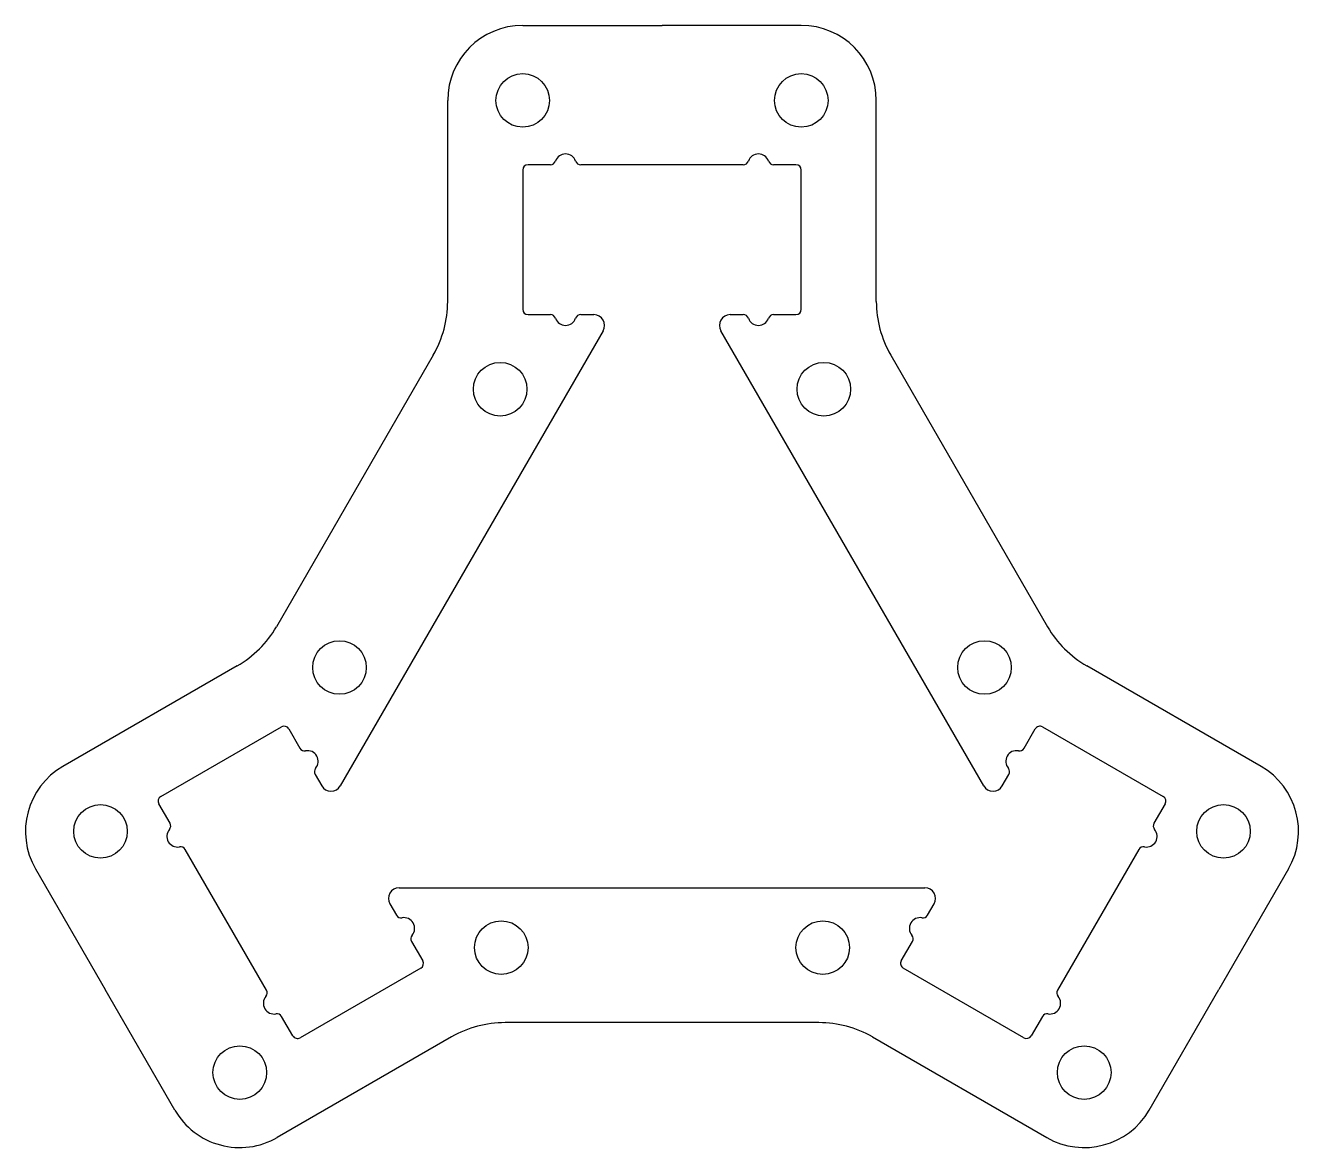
# Model space of a CAD drawing. Header units: millimetres. Extents: x -29.7 to 29.7, y -42.4 to 10.
import ezdxf

# ---------------------------------------------------------------- set-up
doc = ezdxf.new("R2010")
doc.units = ezdxf.units.MM
doc.layers.add('Body013_cs', color=7, linetype='CONTINUOUS')

msp = doc.modelspace()

# ---------------------------------------------------------------- linework, layer by layer
at = {"layer": 'Body013_cs'}
for p, q in [((-6.5, 10, 42.75), (0, 10, 42.75)), ((6.5, 10, 42.75), (0, 10, 42.75)), ((-10, -2.88675, 42.75), (-10, 6.5, 42.75)), ((10, -2.88675, 42.75), (10, 6.5, 42.75)), ((-6.5, 3.25, 42.75), (-6.5, -3.25, 42.75)), ((-5.20711, 3.5, 42.75), (-6.25, 3.5, 42.75)), ((0, 3.5, 42.75), (-3.79289, 3.5, 42.75)), ((3.79289, 3.5, 42.75), (0, 3.5, 42.75)), ((6.25, 3.5, 42.75), (5.20711, 3.5, 42.75)), ((6.5, -3.25, 42.75), (6.5, 3.25, 42.75)), ((-6.25, -3.5, 42.75), (-5.20711, -3.5, 42.75)), ((-3.79289, -3.5, 42.75), (-3.17543, -3.5, 42.75)), ((3.17543, -3.5, 42.75), (3.79289, -3.5, 42.75)), ((5.20711, -3.5, 42.75), (6.25, -3.5, 42.75)), ((-2.74241, -4.25, 42.75), (-15.0111, -25.5, 42.75)), ((15.0111, -25.5, 42.75), (2.74241, -4.25, 42.75)), ((-10.6699, -5.38675, 42.75), (-17.9904, -18.0662, 42.75)), ((10.6699, -5.38675, 42.75), (17.9904, -18.0662, 42.75)), ((-19.8205, -19.8964, 42.75), (-27.9497, -24.5897, 42.75)), ((27.9497, -24.5897, 42.75), (19.8205, -19.8964, 42.75)), ((-23.3851, -25.9958, 42.75), (-17.7559, -22.7458, 42.75)), ((-17.4144, -22.8373, 42.75), (-16.893, -23.7405, 42.75)), ((16.893, -23.7405, 42.75), (17.4144, -22.8373, 42.75)), ((17.7559, -22.7458, 42.75), (23.3851, -25.9958, 42.75)), ((-16.1859, -24.9653, 42.75), (-15.8771, -25.5, 42.75)), ((15.8771, -25.5, 42.75), (16.1859, -24.9653, 42.75)), ((-22.9552, -27.2405, 42.75), (-23.4766, -26.3373, 42.75)), ((23.4766, -26.3373, 42.75), (22.9552, -27.2405, 42.75)), ((-20.3516, -31.75, 42.75), (-22.248, -28.4653, 42.75)), ((22.248, -28.4653, 42.75), (20.3516, -31.75, 42.75)), ((-29.2308, -29.3708, 42.75), (-25.9808, -35, 42.75)), ((29.2308, -29.3708, 42.75), (25.9808, -35, 42.75)), ((-12.2687, -30.25, 42.75), (12.2687, -30.25, 42.75)), ((-12.7017, -31, 42.75), (-12.393, -31.5347, 42.75)), ((12.393, -31.5347, 42.75), (12.7017, -31, 42.75)), ((-18.4552, -35.0347, 42.75), (-20.3516, -31.75, 42.75)), ((20.3516, -31.75, 42.75), (18.4552, -35.0347, 42.75)), ((-11.6859, -32.7595, 42.75), (-11.1644, -33.6627, 42.75)), ((11.1644, -33.6627, 42.75), (11.6859, -32.7595, 42.75)), ((-11.2559, -34.0042, 42.75), (-16.8851, -37.2542, 42.75)), ((16.8851, -37.2542, 42.75), (11.2559, -34.0042, 42.75)), ((-22.7308, -40.6292, 42.75), (-25.9808, -35, 42.75)), ((22.7308, -40.6292, 42.75), (25.9808, -35, 42.75)), ((-17.2266, -37.1627, 42.75), (-17.748, -36.2595, 42.75)), ((7.32051, -36.547, 42.75), (-7.32051, -36.547, 42.75)), ((17.748, -36.2595, 42.75), (17.2266, -37.1627, 42.75)), ((-9.82051, -37.2169, 42.75), (-17.9497, -41.9103, 42.75)), ((9.82051, -37.2169, 42.75), (17.9497, -41.9103, 42.75))]:
    msp.add_line(p, q, dxfattribs=at)
for centre in [(-6.5, 6.5), (6.5, 6.5), (-7.54904, -6.98131), (7.54904, -6.98131), (-15.049, -19.9717), (15.049, -19.9717), (-26.1997, -27.6208), (26.1997, -27.6208), (-7.5, -33.047), (7.5, -33.047), (-19.6997, -38.8792), (19.6997, -38.8792)]:
    msp.add_circle(centre, 1.25, dxfattribs=at)
for centre, radius, start, end in [((-6.5, 6.5, 42.75), 3.5, 90, 180), ((6.5, 6.5, 42.75), 3.5, 0, 90), ((-5.20711, 3.75, 42.75), 0.25, -90, -19.4712), ((-4.5, 3.5, 42.75), 0.5, 19.4712, 160.529), ((-3.79289, 3.75, 42.75), 0.25, -160.529, -90), ((3.79289, 3.75, 42.75), 0.25, -90, -19.4712), ((4.5, 3.5, 42.75), 0.5, 19.4712, 160.529), ((5.20711, 3.75, 42.75), 0.25, -160.529, -90), ((-6.25, 3.25, 42.75), 0.25, 90, 180), ((6.25, 3.25, 42.75), 0.25, 0, 90), ((-15, -2.88675, 42.75), 5, -30, 0), ((15, -2.88675, 42.75), 5, 180, -150), ((-6.25, -3.25, 42.75), 0.25, 180, -90), ((-5.20711, -3.75, 42.75), 0.25, 19.4712, 90), ((-3.79289, -3.75, 42.75), 0.25, 90, 160.529), ((-3.17543, -4, 42.75), 0.5, -30, 90), ((3.17543, -4, 42.75), 0.5, 90, -150), ((3.79289, -3.75, 42.75), 0.25, 19.4712, 90), ((5.20711, -3.75, 42.75), 0.25, 90, 160.529), ((6.25, -3.25, 42.75), 0.25, -90, 0), ((-4.5, -3.5, 42.75), 0.5, -160.529, -19.4712), ((4.5, -3.5, 42.75), 0.5, -160.529, -19.4712), ((-22.3205, -15.5662, 42.75), 5, -60, -30), ((22.3205, -15.5662, 42.75), 5, -150, -120), ((-17.6309, -22.9623, 42.75), 0.25, 30, 120), ((17.6309, -22.9623, 42.75), 0.25, 60, 150), ((-16.6765, -23.6155, 42.75), 0.25, -150, -79.4712), ((16.6765, -23.6155, 42.75), 0.25, -100.529, -30), ((-16.5394, -24.3529, 42.75), 0.5, -40.5288, 100.529), ((16.5394, -24.3529, 42.75), 0.5, 79.4712, -139.471), ((-26.1997, -27.6208, 42.75), 3.5, 120, -150), ((-15.9694, -24.8403, 42.75), 0.25, 139.471, -150), ((15.9694, -24.8403, 42.75), 0.25, -30, 40.5288), ((26.1997, -27.6208, 42.75), 3.5, -30, 60), ((-15.4441, -25.25, 42.75), 0.5, -150, -30), ((15.4441, -25.25, 42.75), 0.5, -150, -30), ((-23.2601, -26.2123, 42.75), 0.25, 120, -150), ((23.2601, -26.2123, 42.75), 0.25, -30, 60), ((-23.1717, -27.3655, 42.75), 0.25, -40.5288, 30), ((23.1717, -27.3655, 42.75), 0.25, 150, -139.471), ((-22.6016, -27.8529, 42.75), 0.5, 139.471, -79.4712), ((22.6016, -27.8529, 42.75), 0.5, -100.529, 40.5288), ((-22.4645, -28.5903, 42.75), 0.25, 30, 100.529), ((22.4645, -28.5903, 42.75), 0.25, 79.4712, 150), ((-12.2687, -30.75, 42.75), 0.5, 90, -150), ((12.2687, -30.75, 42.75), 0.5, -30, 90), ((-12.1765, -31.4097, 42.75), 0.25, -150, -79.4712), ((-12.0394, -32.1471, 42.75), 0.5, -40.5288, 100.529), ((12.0394, -32.1471, 42.75), 0.5, 79.4712, -139.471), ((12.1765, -31.4097, 42.75), 0.25, -100.529, -30), ((-11.4694, -32.6345, 42.75), 0.25, 139.471, -150), ((11.4694, -32.6345, 42.75), 0.25, -30, 40.5288), ((-11.3809, -33.7877, 42.75), 0.25, -60, 30), ((11.3809, -33.7877, 42.75), 0.25, 150, -120), ((-18.6717, -35.1597, 42.75), 0.25, -40.5288, 30), ((18.6717, -35.1597, 42.75), 0.25, 150, -139.471), ((-18.1016, -35.6471, 42.75), 0.5, 139.471, -79.4712), ((18.1016, -35.6471, 42.75), 0.5, -100.529, 40.5288), ((-17.9645, -36.3845, 42.75), 0.25, 30, 100.529), ((17.9645, -36.3845, 42.75), 0.25, 79.4712, 150), ((-7.32051, -41.547, 42.75), 5, 90, 120), ((7.32051, -41.547, 42.75), 5, 60, 90), ((-17.0101, -37.0377, 42.75), 0.25, -150, -60), ((17.0101, -37.0377, 42.75), 0.25, -120, -30), ((-19.6997, -38.8792, 42.75), 3.5, -150, -60), ((19.6997, -38.8792, 42.75), 3.5, -120, -30)]:
    msp.add_arc(centre, radius, start, end, dxfattribs=at)

doc.saveas('drawing.dxf')
